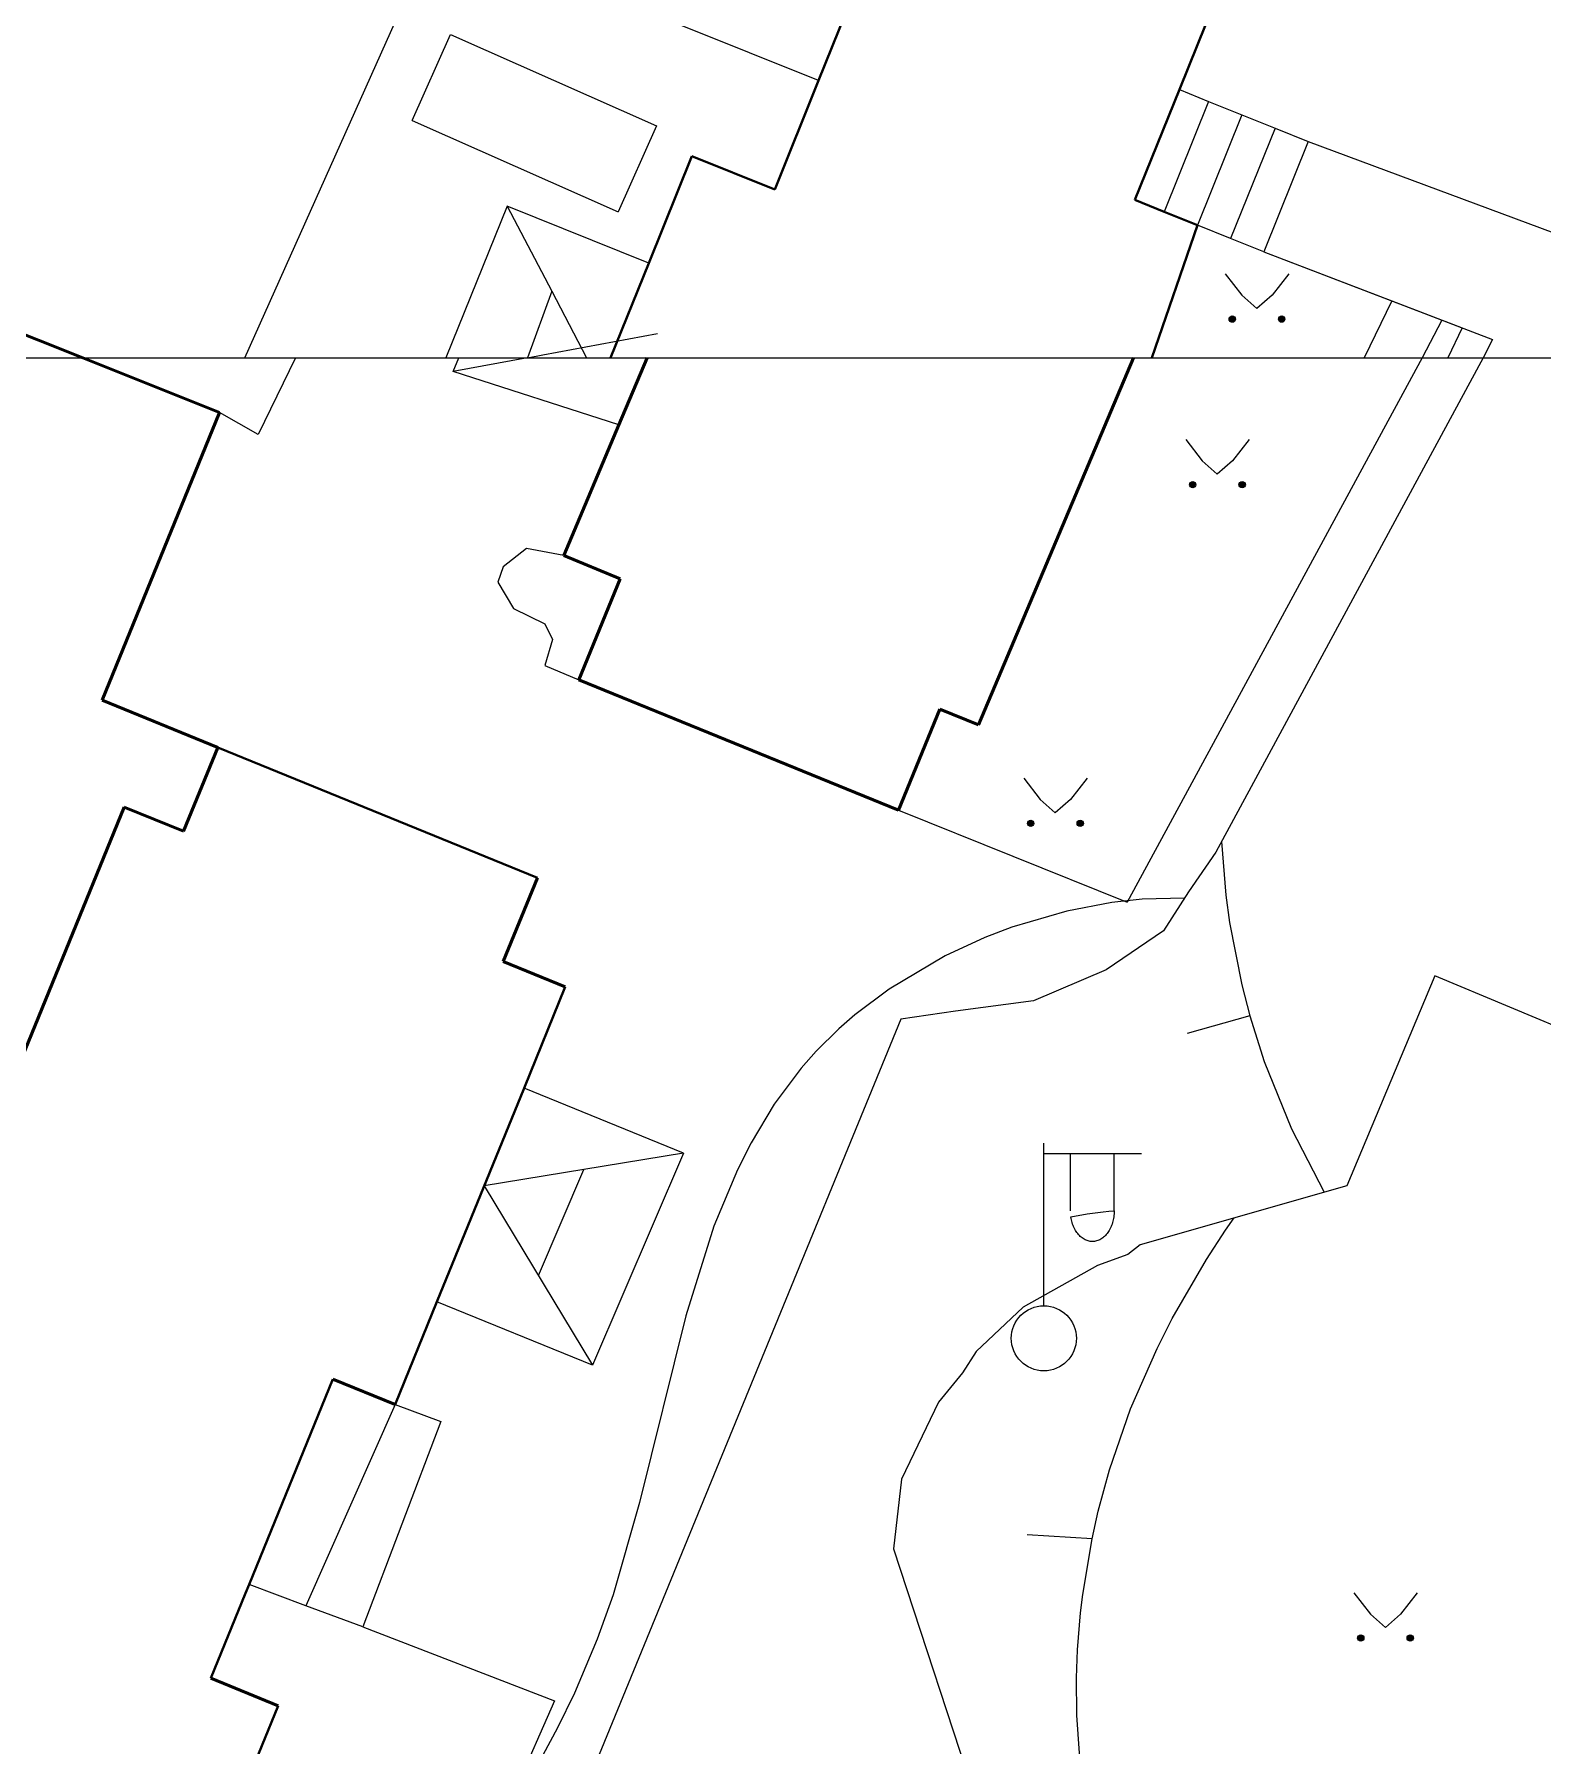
# Model space of a CAD drawing. Extents: x 1000 to 4000, y -5000 to -1000.
# Drawn here: x 1338.7 to 1385.1, y -4042.7 to -3990 of the extents above; entities that cross this region are included whole.
import ezdxf

# ---------------------------------------------------------------- set-up
doc = ezdxf.new("R2010")
doc.units = 0
doc.header["$MEASUREMENT"] = 0
for name, color, linetype in [('1', 7, 'CONTINUOUS'), ('24', 7, 'CONTINUOUS'), ('6', 7, 'CONTINUOUS'), ('7', 7, 'CONTINUOUS'), ('СЛОЙ_24', 7, 'CONTINUOUS'), ('СЛОЙ_3', 7, 'CONTINUOUS'), ('СЛОЙ_41', 7, 'CONTINUOUS'), ('СЛОЙ_50', 7, 'CONTINUOUS'), ('СЛОЙ_6', 7, 'CONTINUOUS'), ('СЛОЙ_7', 7, 'CONTINUOUS')]:
    doc.layers.add(name, color=color, linetype=linetype)

msp = doc.modelspace()

# ---------------------------------------------------------------- linework, layer by layer
at = {"layer": '1', "color": 253, "linetype": 'Continuous', "lineweight": 0}
msp.add_line((1000, -4000), (2000, -4000), dxfattribs=at)
msp.add_line((1000, -4000), (2000, -4000), dxfattribs=at)
at = {"layer": '24', "color": 253, "linetype": 'Continuous', "lineweight": 0}
for p, q in [((1345.208, -4000), (1364.455, -3956.91)), ((1362.836, -3991.473), (1352.704, -3987.393)), ((1350.35, -3992.697), (1351.522, -3990.055)), ((1351.522, -3990.055), (1357.855, -3992.865)), ((1350.35, -3992.697), (1356.682, -3995.507)), ((1357.855, -3992.865), (1356.682, -3995.507)), ((1377.889, -3993.348), (1395.754, -4000)), ((1376.522, -3996.737), (1380.455, -3998.246)), ((1380.455, -3998.246), (1379.604, -4000)), ((1380.455, -3998.246), (1382.623, -3999.078)), ((1382.623, -3999.078), (1382.176, -4000))]:
    msp.add_line(p, q, dxfattribs=at)
at = {"layer": '6', "color": 253, "linetype": 'Continuous', "lineweight": 40}
for p, q in [((1366.355, -3982.735), (1362.836, -3991.473)), ((1373.928, -3991.751), (1375.015, -3989.055)), ((1362.836, -3991.473), (1361.489, -3994.817)), ((1372.562, -3995.141), (1373.928, -3991.751)), ((1358.947, -3993.793), (1357.619, -3997.089)), ((1361.489, -3994.817), (1358.947, -3993.793)), ((1373.461, -3995.503), (1372.562, -3995.141)), ((1373.081, -4000), (1374.481, -3995.914)), ((1374.481, -3995.914), (1373.461, -3995.503)), ((1357.619, -3997.089), (1356.447, -4000))]:
    msp.add_line(p, q, dxfattribs=at)
at = {"layer": '7', "color": 253, "linetype": 'Continuous', "lineweight": 0}
for p, q in [((1373.928, -3991.751), (1374.828, -3992.114)), ((1374.828, -3992.114), (1373.461, -3995.503)), ((1374.828, -3992.114), (1375.848, -3992.525)), ((1375.848, -3992.525), (1374.481, -3995.914)), ((1375.848, -3992.525), (1376.868, -3992.936)), ((1376.868, -3992.936), (1375.501, -3996.325)), ((1377.889, -3993.348), (1376.522, -3996.737)), ((1376.868, -3992.936), (1377.889, -3993.348)), ((1353.262, -3995.334), (1351.383, -4000)), ((1357.619, -3997.089), (1353.262, -3995.334)), ((1353.262, -3995.334), (1354.635, -3997.951)), ((1375.501, -3996.325), (1374.481, -3995.914)), ((1376.522, -3996.737), (1375.501, -3996.325)), ((1354.635, -3997.951), (1353.896, -4000)), ((1354.635, -3997.951), (1355.71, -4000))]:
    msp.add_line(p, q, dxfattribs=at)
at = {"layer": 'СЛОЙ_24', "color": 253, "linetype": 'Continuous', "lineweight": 0}
msp.add_line((1365.296, -4013.904), (1372.321, -4016.733), dxfattribs=at)
for points in [[(1376.522, -3996.737), (1383.555, -3999.435)], [(1381.994, -3998.836), (1381.388, -4000)], [(1383.555, -3999.435), (1383.27, -4000)], [(1346.763, -4000), (1345.613, -4002.358), (1344.423, -4001.681)], [(1383.27, -4000), (1375.044, -4015.2), (1374.209, -4016.421), (1373.44, -4017.612), (1371.682, -4018.812), (1369.445, -4019.771), (1367.047, -4020.091), (1365.369, -4020.33), (1351.485, -4054.189), (1351.43, -4054.544)], [(1381.388, -4000), (1372.321, -4016.733)], [(1407.236, -4006.503), (1404.147, -4014.794), (1391.306, -4009.365), (1386.393, -4020.929), (1381.781, -4018.997), (1379.076, -4025.453), (1372.726, -4027.274), (1372.347, -4027.571), (1371.415, -4027.91), (1369.122, -4029.191), (1367.684, -4030.55), (1367.261, -4031.202), (1366.526, -4032.108), (1365.383, -4034.475), (1365.144, -4036.622), (1367.794, -4044.72)], [(1348.825, -4039.022), (1354.723, -4041.291), (1352.322, -4046.749)]]:
    msp.add_lwpolyline(points, dxfattribs=at)
at = {"layer": 'СЛОЙ_3', "color": 253, "linetype": 'Continuous', "lineweight": 0}
for p, q in [((1369.762, -4029.146), (1369.762, -4024.146)), ((1369.762, -4027.146), (1369.762, -4024.146)), ((1369.762, -4024.46), (1372.762, -4024.46)), ((1370.583, -4026.228), (1370.583, -4024.46)), ((1371.925, -4026.228), (1371.925, -4024.46))]:
    msp.add_line(p, q, dxfattribs=at)
msp.add_lwpolyline([(1371.925, -4026.228, -0.035191), (1371.912, -4026.412, -0.036545), (1371.874, -4026.589, -0.03934), (1371.812, -4026.752, -0.0437), (1371.729, -4026.895, -0.049642), (1371.627, -4027.012, -0.056748), (1371.511, -4027.099, -0.0637), (1371.385, -4027.153, -0.068204), (1371.254, -4027.171, -0.068204), (1371.123, -4027.153, -0.0637), (1370.997, -4027.099, -0.056748), (1370.881, -4027.012, -0.049642), (1370.779, -4026.895, -0.0437), (1370.696, -4026.752, -0.03934), (1370.634, -4026.589, -0.036545), (1370.596, -4026.412, -0.035191)], format="xyb", close=True, dxfattribs=at)
msp.add_circle((1369.762, -4030.146), 1, dxfattribs=at)
at = {"layer": 'СЛОЙ_41', "color": 253, "linetype": 'Continuous', "lineweight": 0}
for p, q in [((1375.339, -3997.416), (1375.849, -3998.066)), ((1377.289, -3997.416), (1376.779, -3998.066)), ((1375.849, -3998.066), (1376.309, -3998.476)), ((1376.779, -3998.066), (1376.309, -3998.476)), ((1374.123, -4002.51), (1374.633, -4003.16)), ((1376.073, -4002.51), (1375.563, -4003.16)), ((1374.633, -4003.16), (1375.093, -4003.57)), ((1375.563, -4003.16), (1375.093, -4003.57)), ((1369.144, -4012.925), (1369.654, -4013.575)), ((1371.094, -4012.925), (1370.584, -4013.575)), ((1369.654, -4013.575), (1370.114, -4013.985)), ((1370.584, -4013.575), (1370.114, -4013.985)), ((1379.289, -4037.974), (1379.799, -4038.624)), ((1381.239, -4037.974), (1380.729, -4038.624)), ((1379.799, -4038.624), (1380.259, -4039.034)), ((1380.729, -4038.624), (1380.259, -4039.034))]:
    msp.add_line(p, q, dxfattribs=at)
for centre in [(1375.553, -3998.806), (1377.074, -3998.806), (1374.337, -4003.898), (1375.858, -4003.898), (1369.358, -4014.313), (1370.879, -4014.313), (1379.503, -4039.362), (1381.024, -4039.362)]:
    msp.add_circle(centre, 0.0976, dxfattribs=at)
for points in [[(1375.457, -3998.825), (1375.455, -3998.806), (1375.457, -3998.786)], [(1375.463, -3998.843), (1375.457, -3998.786), (1375.463, -3998.768)], [(1375.457, -3998.825), (1375.457, -3998.786), (1375.463, -3998.843)], [(1375.472, -3998.86), (1375.463, -3998.768), (1375.472, -3998.751)], [(1375.463, -3998.843), (1375.463, -3998.768), (1375.472, -3998.86)], [(1375.484, -3998.875), (1375.472, -3998.751), (1375.484, -3998.737)], [(1375.472, -3998.86), (1375.472, -3998.751), (1375.484, -3998.875)], [(1375.499, -3998.887), (1375.484, -3998.737), (1375.499, -3998.724)], [(1375.484, -3998.875), (1375.484, -3998.737), (1375.499, -3998.887)], [(1375.516, -3998.896), (1375.499, -3998.724), (1375.516, -3998.715)], [(1375.499, -3998.887), (1375.499, -3998.724), (1375.516, -3998.896)], [(1375.534, -3998.901), (1375.516, -3998.715), (1375.534, -3998.71)], [(1375.516, -3998.896), (1375.516, -3998.715), (1375.534, -3998.901)], [(1375.553, -3998.903), (1375.534, -3998.71), (1375.553, -3998.708)], [(1375.534, -3998.901), (1375.534, -3998.71), (1375.553, -3998.903)], [(1376.978, -3998.825), (1376.976, -3998.806), (1376.978, -3998.786)], [(1376.984, -3998.843), (1376.978, -3998.786), (1376.984, -3998.768)], [(1376.978, -3998.825), (1376.978, -3998.786), (1376.984, -3998.843)], [(1376.993, -3998.86), (1376.984, -3998.768), (1376.993, -3998.751)], [(1376.984, -3998.843), (1376.984, -3998.768), (1376.993, -3998.86)], [(1377.005, -3998.875), (1376.993, -3998.751), (1377.005, -3998.737)], [(1376.993, -3998.86), (1376.993, -3998.751), (1377.005, -3998.875)], [(1377.02, -3998.887), (1377.005, -3998.737), (1377.02, -3998.724)], [(1377.005, -3998.875), (1377.005, -3998.737), (1377.02, -3998.887)], [(1377.037, -3998.896), (1377.02, -3998.724), (1377.037, -3998.715)], [(1377.02, -3998.887), (1377.02, -3998.724), (1377.037, -3998.896)], [(1377.055, -3998.901), (1377.037, -3998.715), (1377.055, -3998.71)], [(1377.037, -3998.896), (1377.037, -3998.715), (1377.055, -3998.901)], [(1377.074, -3998.903), (1377.055, -3998.71), (1377.074, -3998.708)], [(1377.055, -3998.901), (1377.055, -3998.71), (1377.074, -3998.903)], [(1374.246, -4003.935), (1374.241, -4003.879), (1374.246, -4003.861)], [(1374.255, -4003.952), (1374.246, -4003.861), (1374.255, -4003.844)], [(1374.246, -4003.935), (1374.246, -4003.861), (1374.255, -4003.952)], [(1374.268, -4003.967), (1374.255, -4003.844), (1374.268, -4003.829)], [(1374.255, -4003.952), (1374.255, -4003.844), (1374.268, -4003.967)], [(1374.282, -4003.979), (1374.268, -4003.829), (1374.282, -4003.817)], [(1374.268, -4003.967), (1374.268, -4003.829), (1374.282, -4003.979)], [(1374.299, -4003.988), (1374.282, -4003.817), (1374.299, -4003.808)], [(1374.282, -4003.979), (1374.282, -4003.817), (1374.299, -4003.988)], [(1374.318, -4003.994), (1374.299, -4003.808), (1374.318, -4003.802)], [(1374.299, -4003.988), (1374.299, -4003.808), (1374.318, -4003.994)], [(1374.337, -4003.996), (1374.318, -4003.802), (1374.337, -4003.8)], [(1374.318, -4003.994), (1374.318, -4003.802), (1374.337, -4003.996)], [(1375.767, -4003.935), (1375.762, -4003.879), (1375.767, -4003.861)], [(1375.776, -4003.952), (1375.767, -4003.861), (1375.776, -4003.844)], [(1375.767, -4003.935), (1375.767, -4003.861), (1375.776, -4003.952)], [(1375.789, -4003.967), (1375.776, -4003.844), (1375.789, -4003.829)], [(1375.776, -4003.952), (1375.776, -4003.844), (1375.789, -4003.967)], [(1375.803, -4003.979), (1375.789, -4003.829), (1375.803, -4003.817)], [(1375.789, -4003.967), (1375.789, -4003.829), (1375.803, -4003.979)], [(1375.82, -4003.988), (1375.803, -4003.817), (1375.82, -4003.808)], [(1375.803, -4003.979), (1375.803, -4003.817), (1375.82, -4003.988)], [(1375.839, -4003.994), (1375.82, -4003.808), (1375.839, -4003.802)], [(1375.82, -4003.988), (1375.82, -4003.808), (1375.839, -4003.994)], [(1375.858, -4003.996), (1375.839, -4003.802), (1375.858, -4003.8)], [(1375.839, -4003.994), (1375.839, -4003.802), (1375.858, -4003.996)], [(1374.241, -4003.917), (1374.239, -4003.898), (1374.241, -4003.879)], [(1374.241, -4003.917), (1374.241, -4003.879), (1374.246, -4003.935)], [(1375.762, -4003.917), (1375.76, -4003.898), (1375.762, -4003.879)], [(1375.762, -4003.917), (1375.762, -4003.879), (1375.767, -4003.935)], [(1369.262, -4014.332), (1369.26, -4014.313), (1369.262, -4014.294)], [(1369.267, -4014.35), (1369.262, -4014.294), (1369.267, -4014.276)], [(1369.262, -4014.332), (1369.262, -4014.294), (1369.267, -4014.35)], [(1369.276, -4014.367), (1369.267, -4014.276), (1369.276, -4014.259)], [(1369.267, -4014.35), (1369.267, -4014.276), (1369.276, -4014.367)], [(1369.289, -4014.382), (1369.276, -4014.259), (1369.289, -4014.244)], [(1369.276, -4014.367), (1369.276, -4014.259), (1369.289, -4014.382)], [(1369.303, -4014.394), (1369.289, -4014.244), (1369.303, -4014.232)], [(1369.289, -4014.382), (1369.289, -4014.244), (1369.303, -4014.394)], [(1369.32, -4014.403), (1369.303, -4014.232), (1369.32, -4014.223)], [(1369.303, -4014.394), (1369.303, -4014.232), (1369.32, -4014.403)], [(1369.339, -4014.409), (1369.32, -4014.223), (1369.339, -4014.217)], [(1369.32, -4014.403), (1369.32, -4014.223), (1369.339, -4014.409)], [(1369.358, -4014.411), (1369.339, -4014.217), (1369.358, -4014.215)], [(1369.339, -4014.409), (1369.339, -4014.217), (1369.358, -4014.411)], [(1370.783, -4014.332), (1370.781, -4014.313), (1370.783, -4014.294)], [(1370.788, -4014.35), (1370.783, -4014.294), (1370.788, -4014.276)], [(1370.783, -4014.332), (1370.783, -4014.294), (1370.788, -4014.35)], [(1370.797, -4014.367), (1370.788, -4014.276), (1370.797, -4014.259)], [(1370.788, -4014.35), (1370.788, -4014.276), (1370.797, -4014.367)], [(1370.81, -4014.382), (1370.797, -4014.259), (1370.81, -4014.244)], [(1370.797, -4014.367), (1370.797, -4014.259), (1370.81, -4014.382)], [(1370.824, -4014.394), (1370.81, -4014.244), (1370.824, -4014.232)], [(1370.81, -4014.382), (1370.81, -4014.244), (1370.824, -4014.394)], [(1370.841, -4014.403), (1370.824, -4014.232), (1370.841, -4014.223)], [(1370.824, -4014.394), (1370.824, -4014.232), (1370.841, -4014.403)], [(1370.86, -4014.409), (1370.841, -4014.223), (1370.86, -4014.217)], [(1370.841, -4014.403), (1370.841, -4014.223), (1370.86, -4014.409)], [(1370.879, -4014.411), (1370.86, -4014.217), (1370.879, -4014.215)], [(1370.86, -4014.409), (1370.86, -4014.217), (1370.879, -4014.411)], [(1379.407, -4039.381), (1379.405, -4039.362), (1379.407, -4039.343)], [(1379.412, -4039.399), (1379.407, -4039.343), (1379.412, -4039.325)], [(1379.407, -4039.381), (1379.407, -4039.343), (1379.412, -4039.399)], [(1379.421, -4039.416), (1379.412, -4039.325), (1379.421, -4039.308)], [(1379.412, -4039.399), (1379.412, -4039.325), (1379.421, -4039.416)], [(1379.434, -4039.431), (1379.421, -4039.308), (1379.434, -4039.293)], [(1379.421, -4039.416), (1379.421, -4039.308), (1379.434, -4039.431)], [(1379.448, -4039.443), (1379.434, -4039.293), (1379.448, -4039.281)], [(1379.434, -4039.431), (1379.434, -4039.293), (1379.448, -4039.443)], [(1379.465, -4039.452), (1379.448, -4039.281), (1379.465, -4039.272)], [(1379.448, -4039.443), (1379.448, -4039.281), (1379.465, -4039.452)], [(1379.484, -4039.458), (1379.465, -4039.272), (1379.484, -4039.266)], [(1379.465, -4039.452), (1379.465, -4039.272), (1379.484, -4039.458)], [(1379.503, -4039.46), (1379.484, -4039.266), (1379.503, -4039.264)], [(1379.484, -4039.458), (1379.484, -4039.266), (1379.503, -4039.46)], [(1380.928, -4039.381), (1380.926, -4039.362), (1380.928, -4039.343)], [(1380.933, -4039.399), (1380.928, -4039.343), (1380.933, -4039.325)], [(1380.928, -4039.381), (1380.928, -4039.343), (1380.933, -4039.399)], [(1380.942, -4039.416), (1380.933, -4039.325), (1380.942, -4039.308)], [(1380.933, -4039.399), (1380.933, -4039.325), (1380.942, -4039.416)], [(1380.955, -4039.431), (1380.942, -4039.308), (1380.955, -4039.293)], [(1380.942, -4039.416), (1380.942, -4039.308), (1380.955, -4039.431)], [(1380.969, -4039.443), (1380.955, -4039.293), (1380.969, -4039.281)], [(1380.955, -4039.431), (1380.955, -4039.293), (1380.969, -4039.443)], [(1380.986, -4039.452), (1380.969, -4039.281), (1380.986, -4039.272)], [(1380.969, -4039.443), (1380.969, -4039.281), (1380.986, -4039.452)], [(1381.005, -4039.458), (1380.986, -4039.272), (1381.005, -4039.266)], [(1380.986, -4039.452), (1380.986, -4039.272), (1381.005, -4039.458)], [(1381.024, -4039.46), (1381.005, -4039.266), (1381.024, -4039.264)], [(1381.005, -4039.458), (1381.005, -4039.266), (1381.024, -4039.46)]]:
    msp.add_solid(points, dxfattribs=at)
at = {"layer": 'СЛОЙ_41', "color": 253, "linetype": 'Continuous', "lineweight": 0, "extrusion": (0, 0, -1)}
for points in [[(-1375.553, -3998.903), (-1375.553, -3998.708), (-1375.572, -3998.901)], [(-1375.572, -3998.901), (-1375.553, -3998.708), (-1375.572, -3998.71)], [(-1375.572, -3998.901), (-1375.572, -3998.71), (-1375.59, -3998.896)], [(-1375.59, -3998.896), (-1375.572, -3998.71), (-1375.59, -3998.715)], [(-1375.59, -3998.896), (-1375.59, -3998.715), (-1375.607, -3998.887)], [(-1375.607, -3998.887), (-1375.59, -3998.715), (-1375.607, -3998.724)], [(-1375.607, -3998.887), (-1375.607, -3998.724), (-1375.622, -3998.875)], [(-1375.622, -3998.875), (-1375.607, -3998.724), (-1375.622, -3998.737)], [(-1375.622, -3998.875), (-1375.622, -3998.737), (-1375.634, -3998.86)], [(-1375.634, -3998.86), (-1375.622, -3998.737), (-1375.634, -3998.751)], [(-1375.634, -3998.86), (-1375.634, -3998.751), (-1375.643, -3998.843)], [(-1375.643, -3998.843), (-1375.634, -3998.751), (-1375.643, -3998.768)], [(-1375.643, -3998.843), (-1375.643, -3998.768), (-1375.649, -3998.825)], [(-1375.649, -3998.825), (-1375.643, -3998.768), (-1375.649, -3998.786)], [(-1375.649, -3998.825), (-1375.649, -3998.786), (-1375.651, -3998.806)], [(-1377.074, -3998.903), (-1377.074, -3998.708), (-1377.093, -3998.901)], [(-1377.093, -3998.901), (-1377.074, -3998.708), (-1377.093, -3998.71)], [(-1377.093, -3998.901), (-1377.093, -3998.71), (-1377.111, -3998.896)], [(-1377.111, -3998.896), (-1377.093, -3998.71), (-1377.111, -3998.715)], [(-1377.111, -3998.896), (-1377.111, -3998.715), (-1377.128, -3998.887)], [(-1377.128, -3998.887), (-1377.111, -3998.715), (-1377.128, -3998.724)], [(-1377.128, -3998.887), (-1377.128, -3998.724), (-1377.143, -3998.875)], [(-1377.143, -3998.875), (-1377.128, -3998.724), (-1377.143, -3998.737)], [(-1377.143, -3998.875), (-1377.143, -3998.737), (-1377.155, -3998.86)], [(-1377.155, -3998.86), (-1377.143, -3998.737), (-1377.155, -3998.751)], [(-1377.155, -3998.86), (-1377.155, -3998.751), (-1377.164, -3998.843)], [(-1377.164, -3998.843), (-1377.155, -3998.751), (-1377.164, -3998.768)], [(-1377.164, -3998.843), (-1377.164, -3998.768), (-1377.17, -3998.825)], [(-1377.17, -3998.825), (-1377.164, -3998.768), (-1377.17, -3998.786)], [(-1377.17, -3998.825), (-1377.17, -3998.786), (-1377.172, -3998.806)], [(-1374.337, -4003.996), (-1374.337, -4003.8), (-1374.356, -4003.994)], [(-1374.356, -4003.994), (-1374.337, -4003.8), (-1374.356, -4003.802)], [(-1374.356, -4003.994), (-1374.356, -4003.802), (-1374.374, -4003.988)], [(-1374.374, -4003.988), (-1374.356, -4003.802), (-1374.374, -4003.808)], [(-1374.374, -4003.988), (-1374.374, -4003.808), (-1374.391, -4003.979)], [(-1374.391, -4003.979), (-1374.374, -4003.808), (-1374.391, -4003.817)], [(-1374.391, -4003.979), (-1374.391, -4003.817), (-1374.406, -4003.967)], [(-1374.406, -4003.967), (-1374.391, -4003.817), (-1374.406, -4003.829)], [(-1374.406, -4003.967), (-1374.406, -4003.829), (-1374.418, -4003.952)], [(-1374.418, -4003.952), (-1374.406, -4003.829), (-1374.418, -4003.844)], [(-1374.418, -4003.952), (-1374.418, -4003.844), (-1374.427, -4003.935)], [(-1374.427, -4003.935), (-1374.418, -4003.844), (-1374.427, -4003.861)], [(-1374.427, -4003.935), (-1374.427, -4003.861), (-1374.432, -4003.917)], [(-1374.432, -4003.917), (-1374.427, -4003.861), (-1374.432, -4003.879)], [(-1375.858, -4003.996), (-1375.858, -4003.8), (-1375.877, -4003.994)], [(-1375.877, -4003.994), (-1375.858, -4003.8), (-1375.877, -4003.802)], [(-1375.877, -4003.994), (-1375.877, -4003.802), (-1375.895, -4003.988)], [(-1375.895, -4003.988), (-1375.877, -4003.802), (-1375.895, -4003.808)], [(-1375.895, -4003.988), (-1375.895, -4003.808), (-1375.912, -4003.979)], [(-1375.912, -4003.979), (-1375.895, -4003.808), (-1375.912, -4003.817)], [(-1375.912, -4003.979), (-1375.912, -4003.817), (-1375.927, -4003.967)], [(-1375.927, -4003.967), (-1375.912, -4003.817), (-1375.927, -4003.829)], [(-1375.927, -4003.967), (-1375.927, -4003.829), (-1375.939, -4003.952)], [(-1375.939, -4003.952), (-1375.927, -4003.829), (-1375.939, -4003.844)], [(-1375.939, -4003.952), (-1375.939, -4003.844), (-1375.948, -4003.935)], [(-1375.948, -4003.935), (-1375.939, -4003.844), (-1375.948, -4003.861)], [(-1375.948, -4003.935), (-1375.948, -4003.861), (-1375.953, -4003.917)], [(-1375.953, -4003.917), (-1375.948, -4003.861), (-1375.953, -4003.879)], [(-1374.432, -4003.917), (-1374.432, -4003.879), (-1374.434, -4003.898)], [(-1375.953, -4003.917), (-1375.953, -4003.879), (-1375.955, -4003.898)], [(-1369.358, -4014.411), (-1369.358, -4014.215), (-1369.377, -4014.409)], [(-1369.377, -4014.409), (-1369.358, -4014.215), (-1369.377, -4014.217)], [(-1369.377, -4014.409), (-1369.377, -4014.217), (-1369.395, -4014.403)], [(-1369.395, -4014.403), (-1369.377, -4014.217), (-1369.395, -4014.223)], [(-1369.395, -4014.403), (-1369.395, -4014.223), (-1369.412, -4014.394)], [(-1369.412, -4014.394), (-1369.395, -4014.223), (-1369.412, -4014.232)], [(-1369.412, -4014.394), (-1369.412, -4014.232), (-1369.427, -4014.382)], [(-1369.427, -4014.382), (-1369.412, -4014.232), (-1369.427, -4014.244)], [(-1369.427, -4014.382), (-1369.427, -4014.244), (-1369.439, -4014.367)], [(-1369.439, -4014.367), (-1369.427, -4014.244), (-1369.439, -4014.259)], [(-1369.439, -4014.367), (-1369.439, -4014.259), (-1369.448, -4014.35)], [(-1369.448, -4014.35), (-1369.439, -4014.259), (-1369.448, -4014.276)], [(-1369.448, -4014.35), (-1369.448, -4014.276), (-1369.453, -4014.332)], [(-1369.453, -4014.332), (-1369.448, -4014.276), (-1369.453, -4014.294)], [(-1369.453, -4014.332), (-1369.453, -4014.294), (-1369.455, -4014.313)], [(-1370.879, -4014.411), (-1370.879, -4014.215), (-1370.898, -4014.409)], [(-1370.898, -4014.409), (-1370.879, -4014.215), (-1370.898, -4014.217)], [(-1370.898, -4014.409), (-1370.898, -4014.217), (-1370.916, -4014.403)], [(-1370.916, -4014.403), (-1370.898, -4014.217), (-1370.916, -4014.223)], [(-1370.916, -4014.403), (-1370.916, -4014.223), (-1370.933, -4014.394)], [(-1370.933, -4014.394), (-1370.916, -4014.223), (-1370.933, -4014.232)], [(-1370.933, -4014.394), (-1370.933, -4014.232), (-1370.948, -4014.382)], [(-1370.948, -4014.382), (-1370.933, -4014.232), (-1370.948, -4014.244)], [(-1370.948, -4014.382), (-1370.948, -4014.244), (-1370.96, -4014.367)], [(-1370.96, -4014.367), (-1370.948, -4014.244), (-1370.96, -4014.259)], [(-1370.96, -4014.367), (-1370.96, -4014.259), (-1370.969, -4014.35)], [(-1370.969, -4014.35), (-1370.96, -4014.259), (-1370.969, -4014.276)], [(-1370.969, -4014.35), (-1370.969, -4014.276), (-1370.974, -4014.332)], [(-1370.974, -4014.332), (-1370.969, -4014.276), (-1370.974, -4014.294)], [(-1370.974, -4014.332), (-1370.974, -4014.294), (-1370.976, -4014.313)], [(-1379.503, -4039.46), (-1379.503, -4039.264), (-1379.522, -4039.458)], [(-1379.522, -4039.458), (-1379.503, -4039.264), (-1379.522, -4039.266)], [(-1379.522, -4039.458), (-1379.522, -4039.266), (-1379.54, -4039.452)], [(-1379.54, -4039.452), (-1379.522, -4039.266), (-1379.54, -4039.272)], [(-1379.54, -4039.452), (-1379.54, -4039.272), (-1379.557, -4039.443)], [(-1379.557, -4039.443), (-1379.54, -4039.272), (-1379.557, -4039.281)], [(-1379.557, -4039.443), (-1379.557, -4039.281), (-1379.572, -4039.431)], [(-1379.572, -4039.431), (-1379.557, -4039.281), (-1379.572, -4039.293)], [(-1379.572, -4039.431), (-1379.572, -4039.293), (-1379.584, -4039.416)], [(-1379.584, -4039.416), (-1379.572, -4039.293), (-1379.584, -4039.308)], [(-1379.584, -4039.416), (-1379.584, -4039.308), (-1379.593, -4039.399)], [(-1379.593, -4039.399), (-1379.584, -4039.308), (-1379.593, -4039.325)], [(-1379.593, -4039.399), (-1379.593, -4039.325), (-1379.598, -4039.381)], [(-1379.598, -4039.381), (-1379.593, -4039.325), (-1379.598, -4039.343)], [(-1379.598, -4039.381), (-1379.598, -4039.343), (-1379.6, -4039.362)], [(-1381.024, -4039.46), (-1381.024, -4039.264), (-1381.043, -4039.458)], [(-1381.043, -4039.458), (-1381.024, -4039.264), (-1381.043, -4039.266)], [(-1381.043, -4039.458), (-1381.043, -4039.266), (-1381.061, -4039.452)], [(-1381.061, -4039.452), (-1381.043, -4039.266), (-1381.061, -4039.272)], [(-1381.061, -4039.452), (-1381.061, -4039.272), (-1381.078, -4039.443)], [(-1381.078, -4039.443), (-1381.061, -4039.272), (-1381.078, -4039.281)], [(-1381.078, -4039.443), (-1381.078, -4039.281), (-1381.093, -4039.431)], [(-1381.093, -4039.431), (-1381.078, -4039.281), (-1381.093, -4039.293)], [(-1381.093, -4039.431), (-1381.093, -4039.293), (-1381.105, -4039.416)], [(-1381.105, -4039.416), (-1381.093, -4039.293), (-1381.105, -4039.308)], [(-1381.105, -4039.416), (-1381.105, -4039.308), (-1381.114, -4039.399)], [(-1381.114, -4039.399), (-1381.105, -4039.308), (-1381.114, -4039.325)], [(-1381.114, -4039.399), (-1381.114, -4039.325), (-1381.119, -4039.381)], [(-1381.119, -4039.381), (-1381.114, -4039.325), (-1381.119, -4039.343)], [(-1381.119, -4039.381), (-1381.119, -4039.343), (-1381.121, -4039.362)]]:
    msp.add_solid(points, dxfattribs=at)
at = {"layer": 'СЛОЙ_50', "color": 253, "linetype": 'Continuous', "lineweight": 0}
for p, q in [((1376.093, -4020.226), (1374.17, -4020.778)), ((1371.244, -4036.31), (1369.247, -4036.192))]:
    msp.add_line(p, q, dxfattribs=at)
for points in [[(1375.221, -4014.873), (1375.355, -4016.519), (1375.468, -4017.356), (1375.845, -4019.278), (1376.093, -4020.226), (1376.539, -4021.632), (1377.375, -4023.704), (1378.374, -4025.654)], [(1374.088, -4016.608), (1372.789, -4016.641), (1371.856, -4016.746), (1370.47, -4017.008), (1368.779, -4017.507), (1367.946, -4017.826), (1366.729, -4018.389), (1365.006, -4019.411), (1363.951, -4020.204), (1363.458, -4020.632), (1362.768, -4021.312), (1362.305, -4021.836), (1361.477, -4022.946), (1360.764, -4024.133), (1360.345, -4024.963), (1359.622, -4026.699), (1358.754, -4029.452), (1357.33, -4035.197), (1356.521, -4038.028), (1356.037, -4039.398), (1355.336, -4041.053), (1354.817, -4042.126), (1353.689, -4044.22)], [(1372.862, -4053.487), (1371.854, -4048.517), (1371.398, -4046.723), (1371.216, -4045.833), (1370.944, -4044.066), (1370.772, -4041.738), (1370.768, -4040.586), (1370.801, -4039.727), (1370.892, -4038.589), (1370.958, -4038.023), (1371.244, -4036.31), (1371.434, -4035.46), (1371.779, -4034.194), (1372.43, -4032.315), (1373.242, -4030.46), (1373.708, -4029.541), (1374.76, -4027.721), (1375.346, -4026.819), (1375.612, -4026.446)]]:
    msp.add_lwpolyline(points, dxfattribs=at)
at = {"layer": 'СЛОЙ_6', "color": 253, "linetype": 'Continuous', "lineweight": 50}
for p, q in [((1329.712, -3995.799), (1340.219, -4000)), ((1344.423, -4001.681), (1340.219, -4000)), ((1356.703, -4002.058), (1357.572, -4000)), ((1367.755, -4011.285), (1372.521, -4000)), ((1344.423, -4001.681), (1340.816, -4010.524)), ((1355.004, -4006.08), (1356.703, -4002.058)), ((1356.739, -4006.789), (1355.004, -4006.08)), ((1356.739, -4006.789), (1355.472, -4009.895)), ((1365.296, -4013.904), (1355.472, -4009.895)), ((1340.816, -4010.524), (1344.374, -4011.976)), ((1366.563, -4010.798), (1365.296, -4013.904)), ((1367.755, -4011.285), (1366.563, -4010.798)), ((1344.374, -4011.976), (1343.322, -4014.555)), ((1341.494, -4013.809), (1334.85, -4030.092)), ((1343.322, -4014.555), (1341.494, -4013.809)), ((1354.199, -4015.985), (1353.147, -4018.564)), ((1355.054, -4019.342), (1353.147, -4018.564)), ((1349.819, -4032.176), (1347.911, -4031.397)), ((1346.231, -4041.444), (1344.157, -4040.598))]:
    msp.add_line(p, q, dxfattribs=at)
at = {"layer": 'СЛОЙ_6', "color": 253, "linetype": 'Continuous', "lineweight": 40}
for points in [[(1354.199, -4015.985), (1344.374, -4011.976)], [(1355.054, -4019.342), (1353.784, -4022.455)], [(1353.784, -4022.455), (1351.106, -4029.02)], [(1351.106, -4029.02), (1349.819, -4032.176)], [(1347.911, -4031.397), (1345.334, -4037.712)], [(1345.222, -4037.986), (1344.157, -4040.598)], [(1345.334, -4037.712), (1345.222, -4037.986)], [(1345.227, -4043.904), (1346.231, -4041.444)]]:
    msp.add_lwpolyline(points, dxfattribs=at)
at = {"layer": 'СЛОЙ_7', "color": 253, "linetype": 'Continuous', "lineweight": 0}
for p, q in [((1354.365, -3999.91), (1357.889, -3999.25)), ((1353.887, -4000), (1351.604, -4000.418)), ((1351.604, -4000.418), (1351.782, -4000)), ((1353.887, -4000), (1354.365, -3999.91)), ((1356.703, -4002.058), (1351.604, -4000.418)), ((1353.862, -4005.861), (1353.142, -4006.421)), ((1355.004, -4006.08), (1353.862, -4005.861)), ((1353.142, -4006.421), (1352.983, -4006.9)), ((1352.983, -4006.9), (1353.462, -4007.7)), ((1353.462, -4007.7), (1354.421, -4008.179)), ((1354.421, -4008.179), (1354.661, -4008.659)), ((1354.661, -4008.659), (1354.421, -4009.458)), ((1354.421, -4009.458), (1355.472, -4009.895)), ((1358.687, -4024.456), (1353.784, -4022.455)), ((1358.687, -4024.456), (1355.624, -4024.954)), ((1358.687, -4024.456), (1355.888, -4030.971)), ((1355.624, -4024.954), (1352.561, -4025.453)), ((1354.225, -4028.212), (1355.624, -4024.954)), ((1352.561, -4025.453), (1355.888, -4030.971)), ((1355.888, -4030.971), (1351.106, -4029.02)), ((1349.819, -4032.176), (1347.079, -4038.367)), ((1349.819, -4032.176), (1351.223, -4032.707)), ((1351.223, -4032.707), (1348.825, -4039.022)), ((1347.079, -4038.367), (1345.334, -4037.712)), ((1348.825, -4039.022), (1347.079, -4038.367))]:
    msp.add_line(p, q, dxfattribs=at)

doc.saveas('drawing.dxf')
